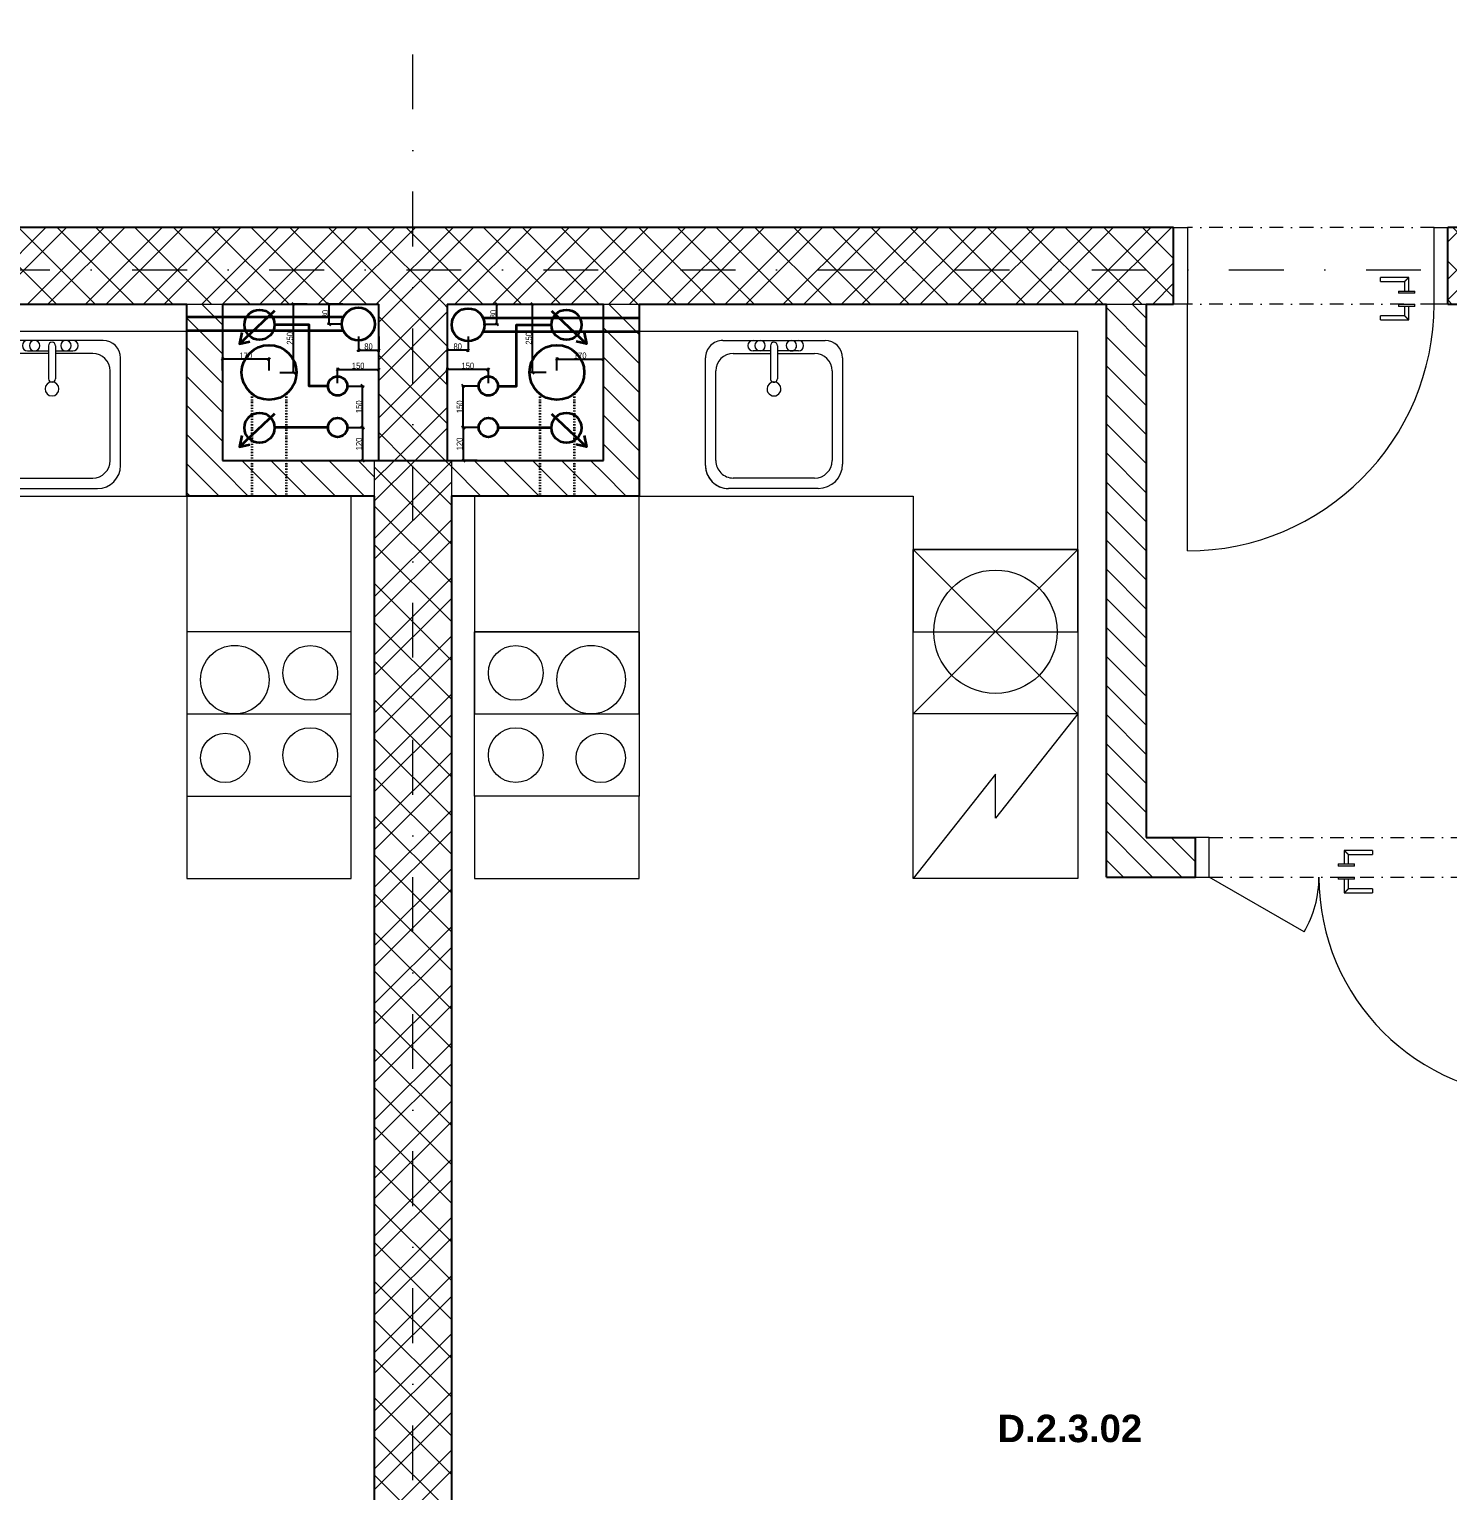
# Model space of a CAD drawing. Header units: millimetres. Extents: x -8379 to 45022, y 54514 to 72403.
# Drawn here: x 6848 to 12023, y 59576 to 64908 of the extents above; entities that cross this region are included whole.
import ezdxf

# ---------------------------------------------------------------- set-up
doc = ezdxf.new("R2010")
doc.units = ezdxf.units.MM
for name, pattern in [('HA_DashDot_10mm-S3mm', [500, 200, -150, 0, -150]), ('UDL_2NP_D$0$HA_DashDot_10mm-S3mm', [500, 200, -150, 0, -150]), ('UDL_2NP_D$0$HA_DashDot_2_2mm-S0_6mm', [110, 50, -30, 0, -30])]:
    doc.linetypes.add(name, pattern=pattern)
for name, color, linetype, lineweight in [('_kanalizace', 34, 'Continuous', 35), ('_vodovod', 5, 'Continuous', 35), ('_VZT', 3, 'Continuous', 35), ('ABMV_det-koty 10', 140, 'Continuous', 5), ('UDL_2NP_D$0$A-AREA-____-IDEN', 252, 'Continuous', 9), ('UDL_2NP_D$0$A-DOOR-____-MCUT', 252, 'UDL_2NP_D$0$HA_DashDot_2_2mm-S0_6mm', 9), ('UDL_2NP_D$0$A-DOOR-____-OTLN', 252, 'Continuous', 9), ('UDL_2NP_D$0$A-DOOR-FRAM-MCUT', 252, 'Continuous', 9), ('UDL_2NP_D$0$A-GENM-____-OTLN', 252, 'Continuous', 9), ('UDL_2NP_D$0$A-WALL-____-MCUT', 252, 'Continuous', 9), ('UDL_2NP_D$0$A-WALL-____-PATT', 252, 'Continuous', 25), ('UDL_2NP_D$0$I-WALL-____-MCUT', 252, 'Continuous', 25), ('UDL_2NP_D$0$P-SANR-FIXT-OTLN', 252, 'Continuous', 9), ('UDL_2NP_D$0$Q-CASE-____-OTLN', 252, 'Continuous', 9), ('UDL_2NP_D$0$Q-SPCQ-____-OTLN', 252, 'Continuous', 9), ('UDL_2NP_D$0$S-GRID-____-OTLN', 252, 'Continuous', 5)]:
    doc.layers.add(name, color=color, linetype=linetype, lineweight=lineweight)
doc.styles.add('ar-na-light10', font='ARIALN.TTF', dxfattribs={"height": 22})
doc.styles.add('UDL_2NP_D$0$Arial_B', font='arialbd.ttf', dxfattribs={"height": 100})
doc.dimstyles.new('Copy of _MP_10', dxfattribs={"dimscale": 50, "dimtxt": 22, "dimasz": 0.2, "dimexe": 0.12, "dimexo": 0.15, "dimgap": 0.04165, "dimtad": 1, "dimdec": 0, "dimrnd": 0.5, "dimzin": 3, "dimdsep": 46, "dimtxsty": 'ar-na-light10', "dimblk": 'OBLIQUE', "dimcen": 0.12, "dimadec": 0, "dimazin": 2, "dimtfac": 0.75, "dimtdec": 0, "dimtix": 1, "dimtmove": 2, "dimatfit": 2, "dimldrblk": 'OBLIQUE', "dimfxl": 1, "dimfxlon": 1, "dimtolj": 1, "dimtzin": 0, "dimarcsym": 0})
pattern_1 = [(45, (0, 0), (-106.06602, 106.06602), []), (45, (75, 0), (-106.06602, 106.06602), []), (315, (0, 0), (70.71068, 70.71068), [])]
pattern_2 = [(135, (0, 0), (-53.03301, -53.03301), [])]

# ---------------------------------------------------------------- blocks, each defined once
blk = doc.blocks.new('UDL_2NP_D$0$HA_DR_Single_Swing_Solid - In_900x2100-1513856-UDL_2NP-D')
at = {"layer": 'UDL_2NP_D$0$A-DOOR-____-MCUT'}
for p, q in [((-450, 140), (450, 140)), ((-450, -140), (450, -140))]:
    blk.add_line(p, q, dxfattribs=at)
at = {"layer": 'UDL_2NP_D$0$A-DOOR-____-OTLN', "lineweight": 5}
blk.add_line((450, 1040), (450, 140), dxfattribs=at)
at = {"layer": 'UDL_2NP_D$0$A-DOOR-____-OTLN'}
for p, q in [((-357.5, 197.5), (-357.5, 148)), ((-255, 197.5), (-357.5, 197.5)), ((-342.5, 148), (-342.5, 182.5)), ((-342.5, 182.5), (-255, 182.5)), ((-255, 197.5), (-255, 182.5)), ((-380, 148), (-320, 148)), ((-380, 148), (-380, 140)), ((-320, 140), (-380, 140)), ((-320, 140), (-320, 148)), ((-380, 100), (-320, 100)), ((-380, 100), (-380, 92)), ((-320, 92), (-380, 92)), ((-357.5, 92), (-357.5, 42.5)), ((-342.5, 57.5), (-342.5, 92)), ((-255, 57.5), (-342.5, 57.5)), ((-320, 92), (-320, 100)), ((-255, 57.5), (-255, 42.5)), ((-357.5, 42.5), (-255, 42.5))]:
    blk.add_line(p, q, dxfattribs=at)
at = {"layer": 'UDL_2NP_D$0$A-DOOR-____-OTLN', "lineweight": 5}
blk.add_arc((450, 140), 900, 90, 180, dxfattribs=at)
at = {"layer": 'UDL_2NP_D$0$A-DOOR-____-OTLN'}
for points in [[(-342.5, 182.5), (-342.5, 182.5), (-342.6, 182.6), (-343.1, 183.1), (-343.5, 183.5), (-343.9, 183.9), (-344.4, 184.4), (-344.8, 184.8), (-345.4, 185.4), (-346.1, 186.1), (-346.7, 186.7), (-347.1, 187.1), (-347.6, 187.6), (-348.1, 188.1), (-348.5, 188.5), (-349, 189), (-349.5, 189.5), (-350, 190), (-350.5, 190.5), (-351, 191), (-351.5, 191.5), (-351.9, 191.9), (-352.4, 192.4), (-352.9, 192.9), (-353.3, 193.3), (-353.8, 193.8), (-354.2, 194.2), (-354.7, 194.7), (-355.2, 195.2), (-355.6, 195.6), (-356.1, 196.1), (-356.5, 196.5), (-356.9, 196.9), (-357.4, 197.4), (-357.5, 197.5), (-357.5, 197.5)], [(-357.5, 42.5), (-357.5, 42.5), (-357.4, 42.6), (-356.9, 43.1), (-356.5, 43.5), (-356.1, 43.9), (-355.6, 44.4), (-355.2, 44.8), (-354.6, 45.4), (-353.9, 46.1), (-353.3, 46.7), (-352.9, 47.1), (-352.4, 47.6), (-351.9, 48.1), (-351.5, 48.5), (-351, 49), (-350.5, 49.5), (-350, 50), (-349.5, 50.5), (-349, 51), (-348.5, 51.5), (-348.1, 51.9), (-347.6, 52.4), (-347.1, 52.9), (-346.7, 53.3), (-346.2, 53.8), (-345.8, 54.2), (-345.3, 54.7), (-344.8, 55.2), (-344.4, 55.6), (-343.9, 56.1), (-343.5, 56.5), (-343.1, 56.9), (-342.6, 57.4), (-342.5, 57.5), (-342.5, 57.5)]]:
    blk.add_open_spline(points, degree=3, knots=[0, 0, 0, 0, 0.083333, 0.125, 0.166667, 0.208333, 0.229167, 0.25, 0.291667, 0.333333, 0.354167, 0.375, 0.395833, 0.416667, 0.4375, 0.458333, 0.479167, 0.5, 0.520833, 0.541667, 0.5625, 0.583333, 0.604167, 0.625, 0.645833, 0.666667, 0.6875, 0.708333, 0.75, 0.770833, 0.791667, 0.833333, 0.875, 0.916667, 1, 1, 1, 1], dxfattribs=at)
at = {"layer": 'UDL_2NP_D$0$A-DOOR-FRAM-MCUT'}
for p, q in [((-500, -140), (-500, 140)), ((-500, 140), (-450, 140)), ((-450, 140), (-450, -140)), ((450, 140), (500, 140)), ((450, -140), (450, 140)), ((500, 140), (500, -140)), ((-450, -140), (-500, -140)), ((500, -140), (450, -140))]:
    blk.add_line(p, q, dxfattribs=at)
blk = doc.blocks.new('UDL_2NP_D$0$HA_DR_Double_Swing_Solid - In_1200x2100_800-1517207-UDL_2NP-D')
at = {"layer": 'UDL_2NP_D$0$A-DOOR-____-MCUT'}
for p, q in [((-600, 72.5), (600, 72.5)), ((-600, -72.5), (600, -72.5))]:
    blk.add_line(p, q, dxfattribs=at)
at = {"layer": 'UDL_2NP_D$0$A-DOOR-____-OTLN'}
for p, q in [((-107.5, 25), (-107.5, -24.5)), ((-5, 25), (-107.5, 25)), ((-92.5, -24.5), (-92.5, 10)), ((-92.5, 10), (-5, 10)), ((-5, 25), (-5, 10)), ((-130, -24.5), (-70, -24.5)), ((-130, -24.5), (-130, -32.5)), ((-70, -32.5), (-130, -32.5)), ((-70, -32.5), (-70, -24.5)), ((-130, -72.5), (-70, -72.5)), ((-130, -72.5), (-130, -80.5)), ((-70, -80.5), (-130, -80.5)), ((-107.5, -80.5), (-107.5, -130)), ((-92.5, -115), (-92.5, -80.5)), ((-70, -80.5), (-70, -72.5)), ((-107.5, -130), (-5, -130)), ((-5, -115), (-92.5, -115)), ((-5, -115), (-5, -130))]:
    blk.add_line(p, q, dxfattribs=at)
at = {"layer": 'UDL_2NP_D$0$A-DOOR-____-OTLN', "lineweight": 5}
for p, q in [((-253.6, -272.5), (-600, -72.5)), ((600, -872.5), (600, -72.5))]:
    blk.add_line(p, q, dxfattribs=at)
for centre, radius, start, end in [((-600, -72.5), 400, 330, 0), ((600, -72.5), 800, 180, 270)]:
    blk.add_arc(centre, radius, start, end, dxfattribs=at)
at = {"layer": 'UDL_2NP_D$0$A-DOOR-____-OTLN'}
for points in [[(-92.5, 10), (-92.5, 10), (-92.6, 10.1), (-93.1, 10.6), (-93.5, 11), (-93.9, 11.4), (-94.4, 11.9), (-94.8, 12.3), (-95.4, 12.9), (-96.1, 13.6), (-96.7, 14.2), (-97.1, 14.6), (-97.6, 15.1), (-98.1, 15.6), (-98.5, 16), (-99, 16.5), (-99.5, 17), (-100, 17.5), (-100.5, 18), (-101, 18.5), (-101.5, 19), (-101.9, 19.4), (-102.4, 19.9), (-102.9, 20.4), (-103.3, 20.8), (-103.8, 21.3), (-104.2, 21.7), (-104.7, 22.2), (-105.2, 22.7), (-105.6, 23.1), (-106.1, 23.6), (-106.5, 24), (-106.9, 24.4), (-107.4, 24.9), (-107.5, 25), (-107.5, 25)], [(-107.5, -130), (-107.5, -130), (-107.4, -129.9), (-106.9, -129.4), (-106.5, -129), (-106.1, -128.6), (-105.6, -128.1), (-105.2, -127.7), (-104.6, -127.1), (-103.9, -126.4), (-103.3, -125.8), (-102.9, -125.4), (-102.4, -124.9), (-101.9, -124.4), (-101.5, -124), (-101, -123.5), (-100.5, -123), (-100, -122.5), (-99.5, -122), (-99, -121.5), (-98.5, -121), (-98.1, -120.6), (-97.6, -120.1), (-97.1, -119.6), (-96.7, -119.2), (-96.2, -118.7), (-95.8, -118.3), (-95.3, -117.8), (-94.8, -117.3), (-94.4, -116.9), (-93.9, -116.4), (-93.5, -116), (-93.1, -115.6), (-92.6, -115.1), (-92.5, -115), (-92.5, -115)]]:
    blk.add_open_spline(points, degree=3, knots=[0, 0, 0, 0, 0.083333, 0.125, 0.166667, 0.208333, 0.229167, 0.25, 0.291667, 0.333333, 0.354167, 0.375, 0.395833, 0.416667, 0.4375, 0.458333, 0.479167, 0.5, 0.520833, 0.541667, 0.5625, 0.583333, 0.604167, 0.625, 0.645833, 0.666667, 0.6875, 0.708333, 0.75, 0.770833, 0.791667, 0.833333, 0.875, 0.916667, 1, 1, 1, 1], dxfattribs=at)
at = {"layer": 'UDL_2NP_D$0$A-DOOR-FRAM-MCUT'}
for p, q in [((-600, 72.5), (-650, 72.5)), ((-650, 72.5), (-650, -72.5)), ((-600, -72.5), (-600, 72.5)), ((650, 72.5), (600, 72.5)), ((600, 72.5), (600, -72.5)), ((650, -72.5), (650, 72.5)), ((-650, -72.5), (-600, -72.5)), ((600, -72.5), (650, -72.5))]:
    blk.add_line(p, q, dxfattribs=at)
blk = doc.blocks.new('UDL_2NP_D$0$HA_GM_Shaft_Rectangle - Default-1609473-UDL_2NP-D')
at = {"layer": 'UDL_2NP_D$0$A-GENM-____-OTLN'}
for p, q in [((0, -570), (0, 0)), ((0, 0), (570, 0)), ((570, 0), (570, -570)), ((570, -570), (0, -570))]:
    blk.add_line(p, q, dxfattribs=at)
blk = doc.blocks.new('UDL_2NP_D$0$HA_GM_Shaft_Rectangle - Default-1609482-UDL_2NP-D')
at = {"layer": 'UDL_2NP_D$0$A-GENM-____-OTLN'}
for p, q in [((0, 570), (0, 0)), ((570, 570), (0, 570)), ((570, 0), (570, 570)), ((0, 0), (570, 0))]:
    blk.add_line(p, q, dxfattribs=at)
blk = doc.blocks.new('UDL_2NP_D$0$Casework 4 - Casework 6-1473256-UDL_2NP-D')
at = {"layer": 'UDL_2NP_D$0$Q-CASE-____-OTLN'}
for p, q in [((10673.2, 63804.9), (9073.2, 63804.9)), ((10673.2, 63009.9), (10673.2, 63804.9)), ((9073.2, 63204.9), (10073.2, 63204.9)), ((10073.2, 63204.9), (10073.2, 63009.9))]:
    blk.add_line(p, q, dxfattribs=at)
blk = doc.blocks.new('UDL_2NP_D$0$Kuchyňská_linka_myčka_ADNS - Myčka-1465438-UDL_2NP-D')
at = {"layer": 'UDL_2NP_D$0$Q-SPCQ-____-OTLN'}
for p, q in [((-300, 300), (300, 300)), ((-300, -300), (-300, 300)), ((300, -300), (-300, 300)), ((-300, -300), (300, 300)), ((300, 300), (300, -300)), ((300, 0), (-300, 0)), ((-300, 0), (-300, -300)), ((300, -300), (300, 0)), ((300, -300), (-300, -300)), ((-300, -300), (300, -300))]:
    blk.add_line(p, q, dxfattribs=at)
blk.add_circle((0, 0), 225, dxfattribs=at)
blk = doc.blocks.new('UDL_2NP_D$0$Lednice_Mraznička_ADNS - Lednice 600x600x1800-V13-UDL_2NP-D')
at = {"layer": 'UDL_2NP_D$0$Q-SPCQ-____-OTLN'}
for p, q in [((-300, 300), (300, 300)), ((-300, -300), (-300, 300)), ((80, 0), (-300, 300)), ((-80, 0), (80, 0)), ((300, -300), (-80, 0)), ((300, -300), (-300, -300))]:
    blk.add_line(p, q, dxfattribs=at)
blk = doc.blocks.new('UDL_2NP_D$0$Kuchyňská_linka_sporák_ADNS - 600x600x800-1420559-UDL_2NP-D')
at = {"layer": 'UDL_2NP_D$0$Q-SPCQ-____-OTLN'}
for p, q in [((0, 0), (600, 0)), ((0, -600), (0, 0)), ((600, 0), (600, -600)), ((600, -300), (0, -300)), ((0, -300), (0, -600)), ((600, -600), (600, -300)), ((600, -600), (0, -600)), ((0, -600), (600, -600))]:
    blk.add_line(p, q, dxfattribs=at)
for centre, radius in [((140, -140), 90), ((450, -150), 100), ((175, -425), 125), ((450, -450), 100)]:
    blk.add_circle(centre, radius, dxfattribs=at)
blk = doc.blocks.new('UDL_2NP_D$0$Skříňka se dřezem_ pravoúhlá - 500 x 440mm-1465439-UDL_2NP-D')
at = {"layer": 'UDL_2NP_D$0$P-SANR-FIXT-OTLN'}
for p, q in [((-145.4, 359.9), (181.3, 359.9)), ((-145.4, 359.9), (181.3, 359.9)), ((-132.7, 321.8), (164.1, 321.8)), ((-234.3, -116.6), (-234.3, 271)), ((-234.3, -116.6), (-234.3, 271)), ((265.7, 275.5), (265.7, -116.6)), ((265.7, 275.5), (265.7, -116.6)), ((-196.2, -69), (-196.2, 258.3)), ((227.6, 258.3), (227.6, -69)), ((3, -160.7), (3, -40.4)), ((28.4, -160.7), (28.4, -40.4)), ((3, -132.5), (-132.7, -132.5)), ((-73.2, -142), (3, -142)), ((164.1, -132.5), (28.4, -132.5)), ((28.4, -142), (91.9, -142)), ((202.2, -180.1), (-170.8, -180.1)), ((202.2, -180.1), (-170.8, -180.1)), ((91.9, -180.1), (-73.2, -180.1))]:
    blk.add_line(p, q, dxfattribs=at)
for centre, radius, start, end in [((-145.4, 271), 88.9, 90, 180), ((-145.4, 271), 88.9, 90, 180), ((-132.7, 258.3), 63.5, 90, 180), ((164.1, 258.3), 63.5, 360, 90), ((181.3, 275.5), 84.4, 0, 90), ((181.3, 275.5), 84.4, 360, 90), ((15.7, -3.2), 25.4, 360, 180), ((15.7, -3.2), 25.4, 180, 0), ((15.7, -40.4), 12.7, 360, 180), ((-132.7, -69), 63.5, 180, 270), ((164.1, -69), 63.5, 270, 360), ((-170.8, -116.6), 63.5, 180, 270), ((-170.8, -116.6), 63.5, 180, 270), ((-73.2, -161.1), 19, 90, 270), ((-47.8, -161.1), 19, 360, 180), ((66.5, -161.1), 19, 0, 180), ((91.9, -161.1), 19, 270, 90), ((202.2, -116.6), 63.5, 270, 0), ((202.2, -116.6), 63.5, 270, 0), ((-47.8, -161.1), 19, 180, 0), ((15.7, -160.7), 12.7, 180, 0), ((66.5, -161.1), 19, 180, 0)]:
    blk.add_arc(centre, radius, start, end, dxfattribs=at)
blk = doc.blocks.new('UDL_2NP_D$0$Casework 16 - Casework 6-1474095-UDL_2NP-D')
at = {"layer": 'UDL_2NP_D$0$Q-CASE-____-OTLN'}
for p, q in [((8473.2, 63204.9), (8473.2, 62709.9)), ((9073.2, 62709.9), (9073.2, 63204.9)), ((8473.2, 62109.9), (8473.2, 61809.9)), ((9073.2, 61809.9), (9073.2, 62109.9)), ((8473.2, 61809.9), (9073.2, 61809.9))]:
    blk.add_line(p, q, dxfattribs=at)
blk = doc.blocks.new('UDL_2NP_D$0$Casework 17 - Casework 6-1474249-UDL_2NP-D')
at = {"layer": 'UDL_2NP_D$0$Q-CASE-____-OTLN'}
for p, q in [((5823.2, 63804.9), (5823.2, 63009.9)), ((7423.2, 63804.9), (5823.2, 63804.9)), ((6423.2, 63009.9), (6423.2, 63204.9)), ((6423.2, 63204.9), (7423.2, 63204.9))]:
    blk.add_line(p, q, dxfattribs=at)
blk = doc.blocks.new('UDL_2NP_D$0$Kuchyňská_linka_sporák_ADNS - 600x600x800-1417149-UDL_2NP-D')
at = {"layer": 'UDL_2NP_D$0$Q-SPCQ-____-OTLN'}
for p, q in [((600, 600), (0, 600)), ((0, 600), (0, 0)), ((600, 600), (0, 600)), ((0, 600), (0, 300)), ((600, 0), (600, 600)), ((600, 300), (600, 600)), ((0, 300), (600, 300)), ((0, 0), (600, 0))]:
    blk.add_line(p, q, dxfattribs=at)
for centre, radius in [((175, 425), 125), ((450, 450), 100), ((140, 140), 90), ((450, 150), 100)]:
    blk.add_circle(centre, radius, dxfattribs=at)
blk = doc.blocks.new('UDL_2NP_D$0$Skříňka se dřezem_ pravoúhlá - 500 x 440mm-1420560-UDL_2NP-D')
at = {"layer": 'UDL_2NP_D$0$P-SANR-FIXT-OTLN'}
for p, q in [((202.2, 180.1), (-170.8, 180.1)), ((202.2, 180.1), (-170.8, 180.1)), ((91.9, 180.1), (-73.2, 180.1)), ((3, 160.7), (3, 40.4)), ((28.4, 160.7), (28.4, 40.4)), ((-234.3, 116.6), (-234.3, -271)), ((-234.3, 116.6), (-234.3, -271)), ((3, 132.5), (-132.7, 132.5)), ((-73.2, 142), (3, 142)), ((28.4, 142), (91.9, 142)), ((164.1, 132.5), (28.4, 132.5)), ((265.7, -275.5), (265.7, 116.6)), ((265.7, -275.5), (265.7, 116.6)), ((-196.2, 69), (-196.2, -258.3)), ((227.6, -258.3), (227.6, 69)), ((-145.4, -359.9), (181.3, -359.9)), ((-145.4, -359.9), (181.3, -359.9)), ((-132.7, -321.8), (164.1, -321.8))]:
    blk.add_line(p, q, dxfattribs=at)
for centre, radius, start, end in [((-170.8, 116.6), 63.5, 90, 180), ((-170.8, 116.6), 63.5, 90, 180), ((-73.2, 161.1), 19, 90, 270), ((-47.8, 161.1), 19, 360, 180), ((-47.8, 161.1), 19, 180, 0), ((15.7, 160.7), 12.7, 360, 180), ((66.5, 161.1), 19, 360, 180), ((66.5, 161.1), 19, 180, 360), ((91.9, 161.1), 19, 270, 90), ((202.2, 116.6), 63.5, 0, 90), ((202.2, 116.6), 63.5, 360, 90), ((-132.7, 69), 63.5, 90, 180), ((164.1, 69), 63.5, 0, 90), ((15.7, 3.2), 25.4, 360, 180), ((15.7, 3.2), 25.4, 180, 0), ((15.7, 40.4), 12.7, 180, 0), ((-132.7, -258.3), 63.5, 180, 270), ((164.1, -258.3), 63.5, 270, 0), ((-145.4, -271), 88.9, 180, 270), ((-145.4, -271), 88.9, 180, 270), ((181.3, -275.5), 84.4, 270, 0), ((181.3, -275.5), 84.4, 270, 0)]:
    blk.add_arc(centre, radius, start, end, dxfattribs=at)
blk = doc.blocks.new('UDL_2NP_D$0$Casework 18 - Casework 6-1474266-UDL_2NP-D')
at = {"layer": 'UDL_2NP_D$0$Q-CASE-____-OTLN'}
for p, q in [((7423.2, 63204.9), (7423.2, 62709.9)), ((8023.2, 62709.9), (8023.2, 63204.9)), ((7423.2, 62109.9), (7423.2, 61809.9)), ((8023.2, 61809.9), (8023.2, 62109.9)), ((7423.2, 61809.9), (8023.2, 61809.9))]:
    blk.add_line(p, q, dxfattribs=at)
blk = doc.blocks.new('UDL_2NP_D')
at = {"layer": 'UDL_2NP_D$0$A-WALL-____-PATT', "lineweight": 5}
h = blk.add_hatch(dxfattribs=at)
h.set_pattern_fill('FP_1', color=256, style=0, pattern_type=2)
h.set_pattern_definition(pattern_1)
h.paths.add_polyline_path([(9073.2, 63904.9), (11023.2, 63904.9), (11023.2, 64184.9), (5473.2, 64184.9), (5473.2, 63904.9), (8943.2, 63904.9)])
h.paths.add_polyline_path([(3113.2, 63904.9), (4473.2, 63904.9), (4473.2, 64184.9), (273.2, 64184.9), (273.2, 63904.9), (2968.2, 63904.9)])
h.paths.add_polyline_path([(12023.2, 63904.9), (16223.2, 63904.9), (16223.2, 64184.9), (12023.2, 64184.9)])
h = blk.add_hatch(dxfattribs=at)
h.set_pattern_fill('FP_3', color=256, style=0, pattern_type=2)
h.set_pattern_definition(pattern_2)
h.paths.add_polyline_path([(7553.2, 63204.9), (7553.2, 63904.9), (7423.2, 63904.9), (7423.2, 63204.9)])
h = blk.add_hatch(dxfattribs=at)
h.set_pattern_fill('FP_1', color=256, style=0, pattern_type=2)
h.set_pattern_definition(pattern_1)
h.paths.add_polyline_path([(8373.2, 63334.9), (8373.2, 63904.9), (8123.2, 63904.9), (8123.2, 63334.9), (8162.4, 63334.9)])
h = blk.add_hatch(dxfattribs=at)
h.set_pattern_fill('FP_3', color=256, style=0, pattern_type=2)
h.set_pattern_definition(pattern_2)
h.paths.add_polyline_path([(9073.2, 63204.9), (9073.2, 63904.9), (8943.2, 63904.9), (8943.2, 63204.9)])
h = blk.add_hatch(dxfattribs=at)
h.set_pattern_fill('FP_3', color=256, style=0, pattern_type=2)
h.set_pattern_definition(pattern_2)
h.paths.add_polyline_path([(10778.2, 61814.9), (10923.2, 61814.9), (10923.2, 63904.9), (10778.2, 63904.9), (10778.2, 62116.8)])
h = blk.add_hatch(dxfattribs=at)
h.set_pattern_fill('FP_3', color=256, style=0, pattern_type=2)
h.set_pattern_definition(pattern_2)
h.paths.add_polyline_path([(7553.2, 63204.9), (8108.2, 63204.9), (8108.2, 63334.9), (7553.2, 63334.9)])
h = blk.add_hatch(dxfattribs=at)
h.set_pattern_fill('FP_1', color=256, style=0, pattern_type=2)
h.set_pattern_definition(pattern_1)
h.paths.add_polyline_path([(8108.2, 57267.5), (8388.2, 57267.5), (8388.2, 63334.9), (8108.2, 63334.9), (8108.2, 57279.9)])
h = blk.add_hatch(dxfattribs=at)
h.set_pattern_fill('FP_3', color=256, style=0, pattern_type=2)
h.set_pattern_definition(pattern_2)
h.paths.add_polyline_path([(8943.2, 63204.9), (8943.2, 63334.9), (8388.2, 63334.9), (8388.2, 63204.9)])
h = blk.add_hatch(dxfattribs=at)
h.set_pattern_fill('FP_3', color=256, style=0, pattern_type=2)
h.set_pattern_definition(pattern_2)
h.paths.add_polyline_path([(14128.2, 61814.9), (14228.2, 61814.9), (14228.2, 61959.9), (14128.2, 61959.9)])
h.paths.add_polyline_path([(12643.2, 61814.9), (13228.2, 61814.9), (13228.2, 61959.9), (12403.2, 61959.9), (12403.2, 61814.9), (12498.2, 61814.9)])
h.paths.add_polyline_path([(10923.2, 61814.9), (11103.2, 61814.9), (11103.2, 61959.9), (10923.2, 61959.9)])
at = {"layer": 'UDL_2NP_D$0$A-WALL-____-MCUT'}
for p, q in [((7423.2, 63904.9), (7553.2, 63904.9)), ((8943.2, 63904.9), (9073.2, 63904.9)), ((10778.2, 63904.9), (10923.2, 63904.9)), ((8108.2, 63204.9), (8108.2, 63334.9)), ((8388.2, 63334.9), (8388.2, 63204.9))]:
    blk.add_line(p, q, dxfattribs=at)
at = {"layer": 'UDL_2NP_D$0$I-WALL-____-MCUT'}
for p, q in [((11023.2, 64184.9), (5473.2, 64184.9)), ((11023.2, 63904.9), (11023.2, 64184.9)), ((12023.2, 63904.9), (12023.2, 64184.9)), ((12218.2, 64184.9), (12023.2, 64184.9)), ((5718.2, 63904.9), (7423.2, 63904.9)), ((7423.2, 63204.9), (7423.2, 63904.9)), ((7553.2, 63904.9), (8123.2, 63904.9)), ((7553.2, 63904.9), (7553.2, 63334.9)), ((8123.2, 63334.9), (8123.2, 63904.9)), ((8373.2, 63904.9), (8943.2, 63904.9)), ((8373.2, 63904.9), (8373.2, 63334.9)), ((8943.2, 63334.9), (8943.2, 63904.9)), ((9073.2, 63904.9), (10778.2, 63904.9)), ((9073.2, 63904.9), (9073.2, 63204.9)), ((10778.2, 61814.9), (10778.2, 63904.9)), ((10923.2, 63904.9), (11023.2, 63904.9)), ((10923.2, 63904.9), (10923.2, 61959.9)), ((12023.2, 63904.9), (13383.2, 63904.9)), ((7553.2, 63334.9), (8943.2, 63334.9)), ((8108.2, 63204.9), (7423.2, 63204.9)), ((8108.2, 57279.9), (8108.2, 63204.9)), ((9073.2, 63204.9), (8388.2, 63204.9)), ((8388.2, 63204.9), (8388.2, 57279.9)), ((10923.2, 61959.9), (11103.2, 61959.9)), ((11103.2, 61814.9), (11103.2, 61959.9)), ((10778.2, 61814.9), (11103.2, 61814.9))]:
    blk.add_line(p, q, dxfattribs=at)
at = {"layer": 'UDL_2NP_D$0$S-GRID-____-OTLN', "linetype": 'UDL_2NP_D$0$HA_DashDot_10mm-S3mm', "lineweight": 9}
for p, q in [((8248.2, 56114.1), (8248.2, 70803)), ((-6778.8, 64029.9), (23103.6, 64029.9))]:
    blk.add_line(p, q, dxfattribs=at)
at = {"layer": 'UDL_2NP_D$0$A-DOOR-____-OTLN', "rotation": 180}
blk.add_blockref('UDL_2NP_D$0$HA_DR_Single_Swing_Solid - In_900x2100-1513856-UDL_2NP-D', (11523.2, 64044.9), dxfattribs=at)
at = {"layer": 'UDL_2NP_D$0$A-DOOR-____-OTLN'}
blk.add_blockref('UDL_2NP_D$0$HA_DR_Double_Swing_Solid - In_1200x2100_800-1517207-UDL_2NP-D', (11753.2, 61887.4), dxfattribs=at)
at = {"layer": 'UDL_2NP_D$0$A-GENM-____-OTLN', "lineweight": 5}
blk.add_blockref('UDL_2NP_D$0$HA_GM_Shaft_Rectangle - Default-1609473-UDL_2NP-D', (7553.2, 63904.9), dxfattribs=at)
at = {"layer": 'UDL_2NP_D$0$A-GENM-____-OTLN', "lineweight": 5, "rotation": 180}
blk.add_blockref('UDL_2NP_D$0$HA_GM_Shaft_Rectangle - Default-1609482-UDL_2NP-D', (8943.2, 63904.9), dxfattribs=at)
at = {"layer": 'UDL_2NP_D$0$P-SANR-FIXT-OTLN'}
blk.add_blockref('UDL_2NP_D$0$Skříňka se dřezem_ pravoúhlá - 500 x 440mm-1420560-UDL_2NP-D', (6915.6, 63592.4), dxfattribs=at)
at = {"layer": 'UDL_2NP_D$0$P-SANR-FIXT-OTLN', "rotation": 180}
blk.add_blockref('UDL_2NP_D$0$Skříňka se dřezem_ pravoúhlá - 500 x 440mm-1465439-UDL_2NP-D', (9580.8, 63592.4), dxfattribs=at)
at = {"layer": 'UDL_2NP_D$0$Q-CASE-____-OTLN'}
for name in ['UDL_2NP_D$0$Casework 17 - Casework 6-1474249-UDL_2NP-D', 'UDL_2NP_D$0$Casework 4 - Casework 6-1473256-UDL_2NP-D', 'UDL_2NP_D$0$Casework 18 - Casework 6-1474266-UDL_2NP-D', 'UDL_2NP_D$0$Casework 16 - Casework 6-1474095-UDL_2NP-D']:
    blk.add_blockref(name, (0, 0), dxfattribs=at)
at = {"layer": 'UDL_2NP_D$0$Q-SPCQ-____-OTLN'}
for name, p, rotation in [('UDL_2NP_D$0$Kuchyňská_linka_myčka_ADNS - Myčka-1465438-UDL_2NP-D', (10373.2, 62709.9), 180), ('UDL_2NP_D$0$Kuchyňská_linka_sporák_ADNS - 600x600x800-1420559-UDL_2NP-D', (9073.2, 62109.9), 180), ('UDL_2NP_D$0$Lednice_Mraznička_ADNS - Lednice 600x600x1800-V13-UDL_2NP-D', (10373.2, 62109.9), 89.99999999999991)]:
    blk.add_blockref(name, p, dxfattribs=dict(at, rotation=rotation))
blk.add_blockref('UDL_2NP_D$0$Kuchyňská_linka_sporák_ADNS - 600x600x800-1417149-UDL_2NP-D', (7423.2, 62109.9), dxfattribs=at)
at = {"layer": 'UDL_2NP_D$0$A-AREA-____-IDEN', "lineweight": 5, "insert": (10380.3, 59853.7), "char_height": 100, "width": 653.375, "attachment_point": 1, "style": 'UDL_2NP_D$0$Arial_B'}
blk.add_mtext('D.2.3.02', dxfattribs=at)
blk = doc.blocks.new('_Oblique')
at = {"color": 0, "linetype": 'ByBlock', "lineweight": -2}
blk.add_line((-0.5, -0.5), (0.5, 0.5), dxfattribs=at)
blk = doc.blocks.new('*D232')
at = {"layer": 'ABMV_det-koty 10', "color": 0, "lineweight": -2, "transparency": 16777216}
for p, q in [((8014.6, 63455), (8070.6, 63455)), ((8064.6, 63455), (8064.6, 63334.9)), ((8014.6, 63334.9), (8070.6, 63334.9))]:
    blk.add_line(p, q, dxfattribs=at)
at = {"layer": 'ABMV_det-koty 10', "color": 0, "lineweight": -2, "transparency": 16777216, "xscale": 10, "yscale": 10, "zscale": 10}
for p, rotation in [((8064.6, 63455), 90), ((8064.6, 63334.9), 270)]:
    blk.add_blockref('_Oblique', p, dxfattribs=dict(at, rotation=rotation))
at = {"layer": 'ABMV_det-koty 10', "color": 0, "transparency": 16777216, "insert": (8051.3, 63394.9), "char_height": 22, "attachment_point": 5, "rotation": 90, "style": 'ar-na-light10'}
blk.add_mtext('\\A1;120', dxfattribs=at)
blk = doc.blocks.new('*D233')
at = {"layer": 'ABMV_det-koty 10', "color": 0, "lineweight": -2, "transparency": 16777216}
for p, q in [((8014.6, 63606.3), (8070.6, 63606.3)), ((8064.6, 63455), (8064.6, 63606.3)), ((8014.6, 63455), (8070.6, 63455))]:
    blk.add_line(p, q, dxfattribs=at)
at = {"layer": 'ABMV_det-koty 10', "color": 0, "lineweight": -2, "transparency": 16777216, "xscale": 10, "yscale": 10, "zscale": 10}
for p, rotation in [((8064.6, 63606.3), 90), ((8064.6, 63455), 270)]:
    blk.add_blockref('_Oblique', p, dxfattribs=dict(at, rotation=rotation))
at = {"layer": 'ABMV_det-koty 10', "color": 0, "transparency": 16777216, "insert": (8051.3, 63530.6), "char_height": 22, "attachment_point": 5, "rotation": 90, "style": 'ar-na-light10'}
blk.add_mtext('\\A1;{\\fArial Narrow|b0|i0|c238|p34;150}', dxfattribs=at)
blk = doc.blocks.new('*D234')
at = {"layer": 'ABMV_det-koty 10', "color": 0, "lineweight": -2, "transparency": 16777216}
for p, q in [((7991.9, 63904.9), (7935.9, 63904.9)), ((7941.9, 63832.5), (7941.9, 63904.9)), ((7991.9, 63832.5), (7935.9, 63832.5))]:
    blk.add_line(p, q, dxfattribs=at)
at = {"layer": 'ABMV_det-koty 10', "color": 0, "lineweight": -2, "transparency": 16777216, "xscale": 10, "yscale": 10, "zscale": 10}
for p, rotation in [((7941.9, 63904.9), 90), ((7941.9, 63832.5), 270)]:
    blk.add_blockref('_Oblique', p, dxfattribs=dict(at, rotation=rotation))
at = {"layer": 'ABMV_det-koty 10', "color": 0, "transparency": 16777216, "insert": (7928.6, 63868.7), "char_height": 22, "attachment_point": 5, "rotation": 90, "style": 'ar-na-light10'}
blk.add_mtext('\\A1;{\\fArial Narrow|b0|i0|c238|p34;80}', dxfattribs=at)
blk = doc.blocks.new('*D235')
at = {"layer": 'ABMV_det-koty 10', "color": 0, "lineweight": -2, "transparency": 16777216}
for p, q in [((8048.9, 63787.2), (8048.9, 63731.2)), ((8123.2, 63787.2), (8123.2, 63731.2)), ((8048.9, 63737.2), (8123.2, 63737.2))]:
    blk.add_line(p, q, dxfattribs=at)
at = {"layer": 'ABMV_det-koty 10', "color": 0, "lineweight": -2, "transparency": 16777216, "xscale": 10, "yscale": 10, "zscale": 10, "rotation": 180}
blk.add_blockref('_Oblique', (8048.9, 63737.2), dxfattribs=at)
at = {"layer": 'ABMV_det-koty 10', "color": 0, "lineweight": -2, "transparency": 16777216, "xscale": 10, "yscale": 10, "zscale": 10}
blk.add_blockref('_Oblique', (8123.2, 63737.2), dxfattribs=at)
at = {"layer": 'ABMV_det-koty 10', "color": 0, "transparency": 16777216, "insert": (8086, 63750.5), "char_height": 22, "attachment_point": 5, "style": 'ar-na-light10'}
blk.add_mtext('\\A1;{\\fArial Narrow|b0|i0|c238|p34;80}', dxfattribs=at)
blk = doc.blocks.new('*D236')
at = {"layer": 'ABMV_det-koty 10', "color": 0, "lineweight": -2, "transparency": 16777216}
for p, q in [((7973.2, 63616.9), (7973.2, 63672.9)), ((7973.2, 63666.9), (8123.2, 63666.9)), ((8123.2, 63616.9), (8123.2, 63672.9))]:
    blk.add_line(p, q, dxfattribs=at)
at = {"layer": 'ABMV_det-koty 10', "color": 0, "lineweight": -2, "transparency": 16777216, "xscale": 10, "yscale": 10, "zscale": 10, "rotation": 180}
blk.add_blockref('_Oblique', (7973.2, 63666.9), dxfattribs=at)
at = {"layer": 'ABMV_det-koty 10', "color": 0, "lineweight": -2, "transparency": 16777216, "xscale": 10, "yscale": 10, "zscale": 10}
blk.add_blockref('_Oblique', (8123.2, 63666.9), dxfattribs=at)
at = {"layer": 'ABMV_det-koty 10', "color": 0, "transparency": 16777216, "insert": (8048.2, 63680.2), "char_height": 22, "attachment_point": 5, "style": 'ar-na-light10'}
blk.add_mtext('\\A1;150', dxfattribs=at)
blk = doc.blocks.new('*D237')
at = {"layer": 'ABMV_det-koty 10', "color": 0, "lineweight": -2, "transparency": 16777216}
for p, q in [((7553.2, 63663.2), (7553.2, 63710)), ((7723.2, 63704), (7553.2, 63704)), ((7723.2, 63663.2), (7723.2, 63710))]:
    blk.add_line(p, q, dxfattribs=at)
at = {"layer": 'ABMV_det-koty 10', "color": 0, "lineweight": -2, "transparency": 16777216, "xscale": 10, "yscale": 10, "zscale": 10, "rotation": 180}
blk.add_blockref('_Oblique', (7553.2, 63704), dxfattribs=at)
at = {"layer": 'ABMV_det-koty 10', "color": 0, "lineweight": -2, "transparency": 16777216, "xscale": 10, "yscale": 10, "zscale": 10}
blk.add_blockref('_Oblique', (7723.2, 63704), dxfattribs=at)
at = {"layer": 'ABMV_det-koty 10', "color": 0, "transparency": 16777216, "insert": (7638.2, 63717.3), "char_height": 22, "attachment_point": 5, "style": 'ar-na-light10'}
blk.add_mtext('\\A1;170', dxfattribs=at)
blk = doc.blocks.new('*D238')
at = {"layer": 'ABMV_det-koty 10', "color": 0, "lineweight": -2, "transparency": 16777216}
for p, q in [((7862.4, 63904.9), (7806.4, 63904.9)), ((7812.4, 63655.7), (7812.4, 63904.9)), ((7762.4, 63655.7), (7818.4, 63655.7))]:
    blk.add_line(p, q, dxfattribs=at)
at = {"layer": 'ABMV_det-koty 10', "color": 0, "lineweight": -2, "transparency": 16777216, "xscale": 10, "yscale": 10, "zscale": 10}
for p, rotation in [((7812.4, 63904.9), 90), ((7812.4, 63655.7), 270)]:
    blk.add_blockref('_Oblique', p, dxfattribs=dict(at, rotation=rotation))
at = {"layer": 'ABMV_det-koty 10', "color": 0, "transparency": 16777216, "insert": (7799.1, 63780.3), "char_height": 22, "attachment_point": 5, "rotation": 90, "style": 'ar-na-light10'}
blk.add_mtext('\\A1;{\\fArial Narrow|b0|i0|c238|p34;250}', dxfattribs=at)
blk = doc.blocks.new('*D242')
at = {"layer": 'ABMV_det-koty 10', "color": 0, "lineweight": -2, "transparency": 16777216}
for p, q in [((8481.8, 63455), (8425.8, 63455)), ((8431.8, 63455), (8431.8, 63334.9)), ((8481.8, 63334.9), (8425.8, 63334.9))]:
    blk.add_line(p, q, dxfattribs=at)
at = {"layer": 'ABMV_det-koty 10', "color": 0, "lineweight": -2, "transparency": 16777216, "xscale": 10, "yscale": 10, "zscale": 10}
for p, rotation in [((8431.8, 63455), 90), ((8431.8, 63334.9), 270)]:
    blk.add_blockref('_Oblique', p, dxfattribs=dict(at, rotation=rotation))
at = {"layer": 'ABMV_det-koty 10', "color": 0, "transparency": 16777216, "insert": (8418.5, 63394.9), "char_height": 22, "attachment_point": 5, "rotation": 90, "style": 'ar-na-light10'}
blk.add_mtext('\\A1;120', dxfattribs=at)
blk = doc.blocks.new('*D243')
at = {"layer": 'ABMV_det-koty 10', "color": 0, "lineweight": -2, "transparency": 16777216}
for p, q in [((8481.8, 63606.3), (8425.8, 63606.3)), ((8431.8, 63455), (8431.8, 63606.3)), ((8481.8, 63455), (8425.8, 63455))]:
    blk.add_line(p, q, dxfattribs=at)
at = {"layer": 'ABMV_det-koty 10', "color": 0, "lineweight": -2, "transparency": 16777216, "xscale": 10, "yscale": 10, "zscale": 10}
for p, rotation in [((8431.8, 63606.3), 90), ((8431.8, 63455), 270)]:
    blk.add_blockref('_Oblique', p, dxfattribs=dict(at, rotation=rotation))
at = {"layer": 'ABMV_det-koty 10', "color": 0, "transparency": 16777216, "insert": (8418.5, 63530.6), "char_height": 22, "attachment_point": 5, "rotation": 90, "style": 'ar-na-light10'}
blk.add_mtext('\\A1;{\\fArial Narrow|b0|i0|c238|p34;150}', dxfattribs=at)
blk = doc.blocks.new('*D244')
at = {"layer": 'ABMV_det-koty 10', "color": 0, "lineweight": -2, "transparency": 16777216}
for p, q in [((8504.5, 63904.9), (8560.5, 63904.9)), ((8554.5, 63832.5), (8554.5, 63904.9)), ((8504.5, 63832.5), (8560.5, 63832.5))]:
    blk.add_line(p, q, dxfattribs=at)
at = {"layer": 'ABMV_det-koty 10', "color": 0, "lineweight": -2, "transparency": 16777216, "xscale": 10, "yscale": 10, "zscale": 10}
for p, rotation in [((8554.5, 63904.9), 90), ((8554.5, 63832.5), 270)]:
    blk.add_blockref('_Oblique', p, dxfattribs=dict(at, rotation=rotation))
at = {"layer": 'ABMV_det-koty 10', "color": 0, "transparency": 16777216, "insert": (8541.2, 63868.7), "char_height": 22, "attachment_point": 5, "rotation": 90, "style": 'ar-na-light10'}
blk.add_mtext('\\A1;{\\fArial Narrow|b0|i0|c238|p34;80}', dxfattribs=at)
blk = doc.blocks.new('*D245')
at = {"layer": 'ABMV_det-koty 10', "color": 0, "lineweight": -2, "transparency": 16777216}
for p, q in [((8373.2, 63787.2), (8373.2, 63731.2)), ((8449.4, 63787.2), (8449.4, 63731.2)), ((8449.4, 63737.2), (8373.2, 63737.2))]:
    blk.add_line(p, q, dxfattribs=at)
at = {"layer": 'ABMV_det-koty 10', "color": 0, "lineweight": -2, "transparency": 16777216, "xscale": 10, "yscale": 10, "zscale": 10, "rotation": 180}
blk.add_blockref('_Oblique', (8373.2, 63737.2), dxfattribs=at)
at = {"layer": 'ABMV_det-koty 10', "color": 0, "lineweight": -2, "transparency": 16777216, "xscale": 10, "yscale": 10, "zscale": 10}
blk.add_blockref('_Oblique', (8449.4, 63737.2), dxfattribs=at)
at = {"layer": 'ABMV_det-koty 10', "color": 0, "transparency": 16777216, "insert": (8411.3, 63750.5), "char_height": 22, "attachment_point": 5, "style": 'ar-na-light10'}
blk.add_mtext('\\A1;{\\fArial Narrow|b0|i0|c238|p34;80}', dxfattribs=at)
blk = doc.blocks.new('*D240')
at = {"layer": 'ABMV_det-koty 10', "color": 0, "lineweight": -2, "transparency": 16777216}
for p, q in [((8373.2, 63616.9), (8373.2, 63672.9)), ((8523.2, 63666.9), (8373.2, 63666.9)), ((8523.2, 63616.9), (8523.2, 63672.9))]:
    blk.add_line(p, q, dxfattribs=at)
at = {"layer": 'ABMV_det-koty 10', "color": 0, "lineweight": -2, "transparency": 16777216, "xscale": 10, "yscale": 10, "zscale": 10, "rotation": 180}
blk.add_blockref('_Oblique', (8373.2, 63666.9), dxfattribs=at)
at = {"layer": 'ABMV_det-koty 10', "color": 0, "lineweight": -2, "transparency": 16777216, "xscale": 10, "yscale": 10, "zscale": 10}
blk.add_blockref('_Oblique', (8523.2, 63666.9), dxfattribs=at)
at = {"layer": 'ABMV_det-koty 10', "color": 0, "transparency": 16777216, "insert": (8448.2, 63680.2), "char_height": 22, "attachment_point": 5, "style": 'ar-na-light10'}
blk.add_mtext('\\A1;150', dxfattribs=at)
blk = doc.blocks.new('*D241')
at = {"layer": 'ABMV_det-koty 10', "color": 0, "lineweight": -2, "transparency": 16777216}
for p, q in [((8773.2, 63663.2), (8773.2, 63710)), ((8773.2, 63704), (8943.2, 63704)), ((8943.2, 63663.2), (8943.2, 63710))]:
    blk.add_line(p, q, dxfattribs=at)
at = {"layer": 'ABMV_det-koty 10', "color": 0, "lineweight": -2, "transparency": 16777216, "xscale": 10, "yscale": 10, "zscale": 10, "rotation": 180}
blk.add_blockref('_Oblique', (8773.2, 63704), dxfattribs=at)
at = {"layer": 'ABMV_det-koty 10', "color": 0, "lineweight": -2, "transparency": 16777216, "xscale": 10, "yscale": 10, "zscale": 10}
blk.add_blockref('_Oblique', (8943.2, 63704), dxfattribs=at)
at = {"layer": 'ABMV_det-koty 10', "color": 0, "transparency": 16777216, "insert": (8858.2, 63717.3), "char_height": 22, "attachment_point": 5, "style": 'ar-na-light10'}
blk.add_mtext('\\A1;170', dxfattribs=at)
blk = doc.blocks.new('*D239')
at = {"layer": 'ABMV_det-koty 10', "color": 0, "lineweight": -2, "transparency": 16777216}
for p, q in [((8634, 63904.9), (8690, 63904.9)), ((8684, 63655.7), (8684, 63904.9)), ((8734, 63655.7), (8678, 63655.7))]:
    blk.add_line(p, q, dxfattribs=at)
at = {"layer": 'ABMV_det-koty 10', "color": 0, "lineweight": -2, "transparency": 16777216, "xscale": 10, "yscale": 10, "zscale": 10}
for p, rotation in [((8684, 63904.9), 90), ((8684, 63655.7), 270)]:
    blk.add_blockref('_Oblique', p, dxfattribs=dict(at, rotation=rotation))
at = {"layer": 'ABMV_det-koty 10', "color": 0, "transparency": 16777216, "insert": (8670.7, 63780.3), "char_height": 22, "attachment_point": 5, "rotation": 90, "style": 'ar-na-light10'}
blk.add_mtext('\\A1;{\\fArial Narrow|b0|i0|c238|p34;250}', dxfattribs=at)

msp = doc.modelspace()

# ---------------------------------------------------------------- block references
msp.add_blockref('UDL_2NP_D', (0, 0))

# ---------------------------------------------------------------- next in the draw order: linework, layer by layer
at = {"layer": '_kanalizace'}
for points in [[(7994.3, 63857.5), (7423.2, 63857.5)], [(8504, 63854.6), (9073.2, 63854.6)], [(7994.3, 63807.5), (7423.2, 63807.5)], [(8504, 63804.6), (9073.2, 63804.6)]]:
    msp.add_lwpolyline(points, dxfattribs=at)
for centre in [(8048.9, 63832.5), (8449.4, 63829.6)]:
    msp.add_circle(centre, 60, dxfattribs=at)
at = {"layer": '_vodovod'}
for points in [[(7743.2, 63880.8), (7614.8, 63760.7)], [(8753.3, 63880.8), (8881.6, 63760.7)], [(7938.2, 63606.3), (7870, 63606.3), (7870, 63829.6), (7743.4, 63829.6)], [(8558.2, 63606.3), (8626.4, 63606.3), (8626.4, 63829.6), (8753, 63829.6)], [(7623.5, 63801.2), (7614.8, 63760.7), (7653.1, 63768.4)], [(8872.9, 63801.2), (8881.6, 63760.7), (8843.3, 63768.4)], [(7743.2, 63505.1), (7614.8, 63384.9)], [(8753.3, 63505.1), (8881.6, 63384.9)], [(7938.2, 63455), (7938.2, 63455), (7743.4, 63455)], [(8558.2, 63455), (8558.2, 63455), (8753, 63455)], [(7623.5, 63425.5), (7614.8, 63384.9), (7653.1, 63392.6)], [(8872.9, 63425.5), (8881.6, 63384.9), (8843.3, 63392.6)]]:
    msp.add_lwpolyline(points, dxfattribs=at)
for centre, radius in [((7688.4, 63829.6), 55), ((8808, 63829.6), 55), ((7973.2, 63606.3), 35), ((8523.2, 63606.3), 35), ((7688.4, 63453.8), 55), ((8808, 63453.8), 55), ((7973.2, 63455), 35), ((8523.2, 63455), 35)]:
    msp.add_circle(centre, radius, dxfattribs=at)
at = {"layer": '_VZT', "linetype": 'HA_DashDot_10mm-S3mm', "ltscale": 0.02}
for points in [[(7660.7, 63577.7), (7660.7, 63204.9)], [(7785.7, 63577.7), (7785.7, 63204.9)], [(8710.7, 63577.7), (8710.7, 63204.9)], [(8835.7, 63577.7), (8835.7, 63204.9)]]:
    msp.add_lwpolyline(points, dxfattribs=at)
at = {"layer": '_VZT'}
for centre in [(7723.2, 63655.7), (8773.2, 63655.7)]:
    msp.add_circle(centre, 100, dxfattribs=at)

# ---------------------------------------------------------------- next in the draw order: dimensions: what is measured, and where the dimension line sits
at = {"layer": 'ABMV_det-koty 10'}
for base, p1, p2, angle, text, picture, middle in [((7812.4, 63904.9), (7723.2, 63655.7), (7982.4, 63904.9), 90, '{\\fArial Narrow|b0|i0|c238|p34;250}', '*D238', (7799.1, 63780.3)), ((7941.9, 63904.9), (8048.9, 63832.5), (8028.9, 63904.9), 90, '{\\fArial Narrow|b0|i0|c238|p34;80}', '*D234', (7928.6, 63868.7)), ((8554.5, 63904.9), (8467.5, 63832.5), (8467.5, 63904.9), 90, '{\\fArial Narrow|b0|i0|c238|p34;80}', '*D244', (8541.2, 63868.7)), ((8684, 63904.9), (8773.2, 63655.7), (8514, 63904.9), 90, '{\\fArial Narrow|b0|i0|c238|p34;250}', '*D239', (8670.7, 63780.3)), ((8373.2, 63737.2), (8449.4, 63829.6), (8373.2, 63832.5), 180, '{\\fArial Narrow|b0|i0|c238|p34;80}', '*D245', (8411.3, 63750.5)), ((8064.6, 63606.3), (7973.2, 63455), (7973.2, 63606.3), 90, '{\\fArial Narrow|b0|i0|c238|p34;150}', '*D233', (8051.3, 63530.6)), ((8431.8, 63606.3), (8523.2, 63455), (8523.2, 63606.3), 90, '{\\fArial Narrow|b0|i0|c238|p34;150}', '*D243', (8418.5, 63530.6))]:
    dim = msp.add_linear_dim(base=base, p1=p1, p2=p2, angle=angle, text=text, dimstyle='Copy of _MP_10', dxfattribs=at)
    dim.commit()
    dim.dimension.update_dxf_attribs({"geometry": picture, "text_midpoint": middle})
dim = msp.add_linear_dim(base=(8123.2, 63737.2), p1=(8048.9, 63832.5), p2=(8123.2, 63832.5), text='{\\fArial Narrow|b0|i0|c238|p34;80}', dimstyle='Copy of _MP_10', dxfattribs=at)
dim.commit()
dim.dimension.update_dxf_attribs({"geometry": '*D235', "text_midpoint": (8086, 63750.5)})
for base, p1, p2, picture, middle in [((7553.2, 63704), (7723.2, 63655.7), (7553.2, 63655.7), '*D237', (7638.2, 63717.3)), ((8123.2, 63666.9), (7973.2, 63606.3), (8123.2, 63606.3), '*D236', (8048.2, 63680.2))]:
    dim = msp.add_linear_dim(base=base, p1=p1, p2=p2, dimstyle='Copy of _MP_10', dxfattribs=at)
    dim.commit()
    dim.dimension.update_dxf_attribs({"geometry": picture, "text_midpoint": middle})
for base, p1, p2, angle, picture, middle in [((8943.2, 63704), (8773.2, 63655.7), (8943.2, 63655.7), 180, '*D241', (8858.2, 63717.3)), ((8373.2, 63666.9), (8523.2, 63606.3), (8373.2, 63606.3), 180, '*D240', (8448.2, 63680.2)), ((8064.6, 63334.9), (7973.2, 63455), (7973.2, 63334.9), 90, '*D232', (8051.3, 63394.9)), ((8431.8, 63334.9), (8523.2, 63455), (8523.2, 63334.9), 90, '*D242', (8418.5, 63394.9))]:
    dim = msp.add_linear_dim(base=base, p1=p1, p2=p2, angle=angle, dimstyle='Copy of _MP_10', dxfattribs=at)
    dim.commit()
    dim.dimension.update_dxf_attribs({"geometry": picture, "text_midpoint": middle})

doc.saveas('drawing.dxf')
